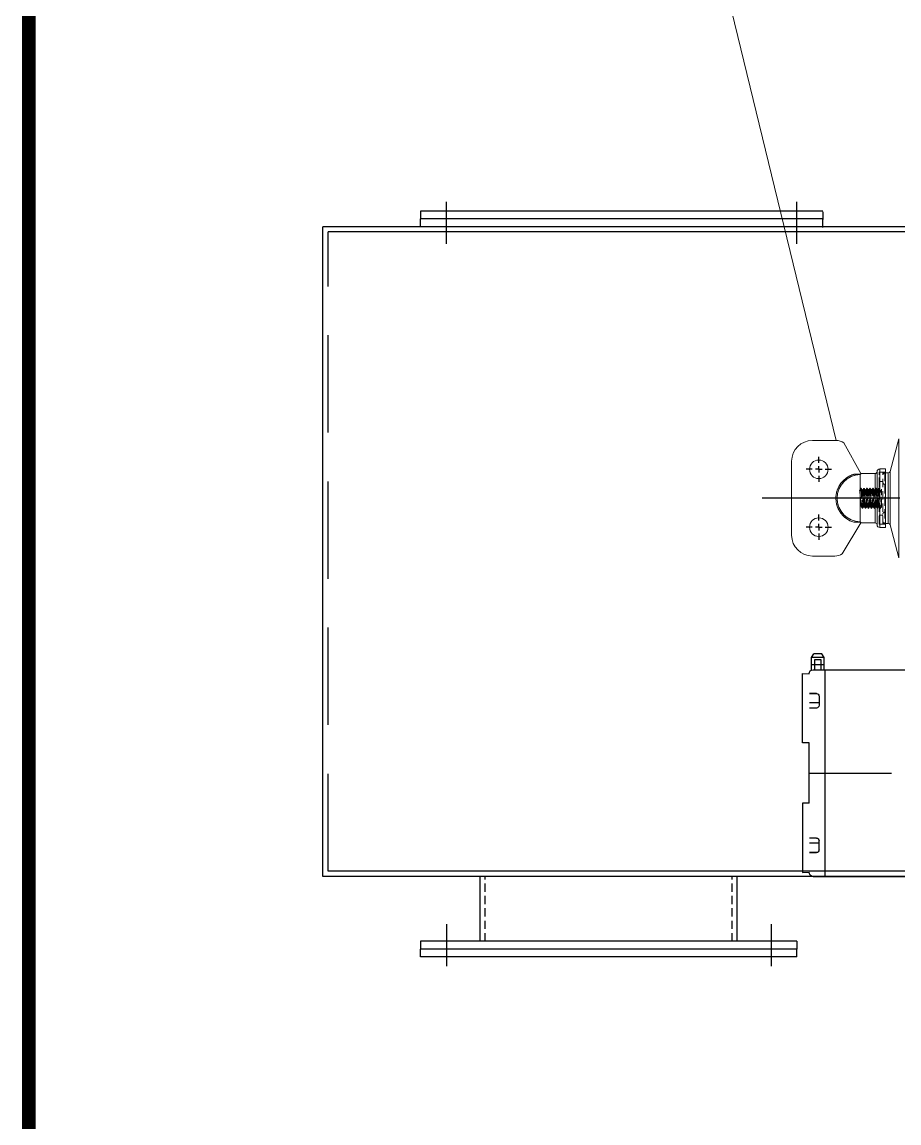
# Model space of a CAD drawing. Header units: millimetres. Extents: x 8981 to 59433, y 5244 to 14154.
# Drawn here: x 9755 to 10431, y 11207 to 12054 of the extents above; entities that cross this region are included whole.
import ezdxf

# ---------------------------------------------------------------- set-up
doc = ezdxf.new("R2010")
doc.units = ezdxf.units.MM
for name, pattern in [('CENTERX2', [101.6, 63.5, -12.7, 12.7, -12.7]), ('DASHED', [19.05, 12.7, -6.35]), ('F', [0.75, 0.5, -0.25]), ('HIDDEN', [9.525, 6.35, -3.175])]:
    doc.linetypes.add(name, pattern=pattern)
for name, color, linetype in [('04', 2, 'Continuous'), ('1', 4, 'Continuous'), ('2虚线层', 6, 'DASHED'), ('3', 6, 'HIDDEN'), ('3中心线层', 1, 'CENTERX2'), ('4标注层', 3, 'Continuous'), ('6细线层', 4, 'Continuous')]:
    doc.layers.add(name, color=color, linetype=linetype)
doc.layers.add('1实线层', color=7, linetype='Continuous', lineweight=30)
doc.layers.add('铁心', color=3, linetype='Continuous', lineweight=0)

# ---------------------------------------------------------------- blocks, each defined once
blk = doc.blocks.new('SW_CENTERMARKSYMBOL_2')
at = {"layer": '4标注层', "color": 0}
for p, q in [((0, 3), (0, 5.79)), ((-3, 0), (-5.79, 0)), ((0, 0), (-1.5, 0)), ((0, 0), (0, 1.5)), ((0, 0), (0, -1.5)), ((0, 0), (1.5, 0)), ((3, 0), (5.79, 0)), ((0, -3), (0, -5.79))]:
    blk.add_line(p, q, dxfattribs=at)
blk = doc.blocks.new('SW_CENTERMARKSYMBOL_3')
at = {"layer": '4标注层', "color": 0}
for p, q in [((0, 3), (0, 5.79)), ((-3, 0), (-5.79, 0)), ((0, 0), (-1.5, 0)), ((0, 0), (0, 1.5)), ((0, 0), (0, -1.5)), ((0, 0), (1.5, 0)), ((3, 0), (5.79, 0)), ((0, -3), (0, -5.79))]:
    blk.add_line(p, q, dxfattribs=at)
blk = doc.blocks.new('BD-10-630')
at = {"color": 7, "linetype": 'Continuous', "lineweight": 15}
for p, q in [((-28.5, 266.09), (28.5, 266.09)), ((-44.5, 232.81), (-44.5, 250.09)), ((44.5, 250.09), (44.5, 231.79)), ((-19, 212.79), (-42.73, 227.12)), ((42.65, 225.99), (19, 212.79)), ((-19, 201.79), (-19, 212.79)), ((-18.4, 212.79), (-19, 212.79)), ((-18.4, 218.23), (-18.4, 212.79)), ((-18.2, 213.42), (18.2, 213.42)), ((18.4, 212.79), (18.4, 218.23)), ((19, 212.79), (18.4, 212.79)), ((19, 212.79), (19, 201.79)), ((5.93, 209.25), (5.95, 209.25)), ((5.93, 206.96), (5.95, 206.95)), ((5.93, 204.65), (5.95, 204.65)), ((5.94, 211.55), (5.95, 211.55)), ((-22.5, 193.79), (-22.5, 198.29)), ((-20.5, 200.29), (0, 200.29)), ((0, 200.29), (20.5, 200.29)), ((5.93, 202.35), (5.95, 202.35)), ((22.5, 198.29), (22.5, 193.79)), ((-45.78, 183.44), (-20.54, 190.2)), ((-22.5, 193.79), (0, 193.79)), ((-19.43, 191.65), (-19.43, 193.79)), ((0, 193.79), (22.5, 193.79)), ((19.43, 193.79), (19.43, 191.65)), ((20.54, 190.2), (45.78, 183.44))]:
    blk.add_line(p, q, dxfattribs=at)
at = {"color": 7, "linetype": 'HIDDEN', "lineweight": 0}
for p, q in [((-6.75, 208.79), (0, 212.84)), ((-5.97, 210.45), (-5.97, 212.67)), ((-5.95, 213.24), (-5.75, 213.44)), ((-5.95, 213.24), (5.95, 213.24)), ((-5.95, 203.49), (-5.95, 213.24)), ((5.75, 213.44), (-5.75, 213.44)), ((0, 212.84), (6.75, 208.79)), ((7.56, 212.81), (5.72, 213.92)), ((5.95, 213.81), (5.72, 213.92)), ((5.72, 213.92), (5.72, 211.7)), ((5.72, 211.7), (7.56, 212.81)), ((5.75, 213.44), (5.95, 213.24)), ((5.95, 213.24), (5.95, 196.84)), ((5.97, 213.81), (5.97, 211.59)), ((7.62, 212.79), (7.56, 212.81)), ((-7.78, 206.92), (-7.89, 206.95)), ((-6.75, 208.79), (0, 208.79)), ((-6.75, 198.79), (-6.75, 208.79)), ((-5.97, 208.15), (-5.97, 210.36)), ((-5.97, 205.85), (-5.97, 208.06)), ((-5.97, 203.55), (-5.97, 205.77)), ((-5.97, 201.25), (-5.97, 203.46)), ((-5.95, 196.84), (-5.95, 203.49)), ((0, 208.79), (6.75, 208.79)), ((5.96, 211.59), (5.72, 211.7)), ((5.97, 211.52), (5.97, 209.3)), ((5.97, 209.21), (5.97, 207)), ((5.97, 206.91), (5.97, 204.7)), ((5.97, 204.61), (5.97, 202.4)), ((6.75, 208.79), (6.75, 198.79)), ((22.5, 198.29), (-22.5, 198.29)), ((-20, 198.79), (0, 198.79)), ((-20, 198.79), (20, 198.79)), ((-20, 193.79), (-20, 198.79)), ((-20, 195.79), (-20, 198.79)), ((-20, 195.79), (20, 195.79)), ((19, 201.79), (-19, 201.79)), ((-13, 195.79), (-13, 198.79)), ((-7.1, 196.84), (7.1, 196.84)), ((-5.97, 198.95), (-5.97, 201.16)), ((-5.9, 196.84), (-5.9, 198.92)), ((0, 198.79), (20, 198.79)), ((5.97, 202.31), (5.97, 200.1)), ((5.97, 200.02), (5.97, 197.8)), ((7.89, 201.21), (7.8, 201.23)), ((13, 198.79), (13, 195.79)), ((20, 198.79), (20, 193.79)), ((20, 198.79), (20, 195.79)), ((0, 190.2), (-20.54, 190.2)), ((-19.43, 193.79), (-19.43, 194.29)), ((19.43, 194.29), (-19.43, 194.29)), ((0, 191.65), (-19.43, 191.65)), ((10.67, 194.29), (-10.67, 194.29)), ((19.43, 194.29), (19.43, 193.79)), ((0, 183.44), (-45.78, 183.44))]:
    blk.add_line(p, q, dxfattribs=at)
at = {"color": 8, "linetype": 'Continuous', "lineweight": 15}
for p, q in [((-22.5, 198.29), (0, 198.29)), ((-19, 201.79), (0, 201.79)), ((0, 201.79), (19, 201.79)), ((0, 198.29), (22.5, 198.29)), ((-20.54, 190.2), (20.54, 190.2)), ((-19.43, 191.65), (19.43, 191.65)), ((-45.78, 183.44), (45.78, 183.44))]:
    blk.add_line(p, q, dxfattribs=at)
at = {"color": 7, "linetype": 'HIDDEN', "lineweight": 0, "flags": 128}
for points in [[(-5.9, 198.92), (-6.96, 198.3), (-7.79, 197.81)], [(-7.79, 197.81), (-6.86, 197.27), (-6.13, 196.84)]]:
    blk.add_lwpolyline(points, dxfattribs=at)
at = {"color": 7, "linetype": 'Continuous', "lineweight": 15}
for centre in [(-22.25, 245.19), (22.25, 245.19)]:
    blk.add_circle(centre, 7.15, dxfattribs=at)
for centre, radius, start, end in [((-28.5, 250.09), 16, 90, 180), ((28.5, 250.09), 16, 0, 90), ((-34.5, 232.81), 10, 180, 214.64715), ((0, 212.86), 19.16, 16.27175, 163.72825), ((0, 212.86), 18.21, 1.77266, 178.22734), ((34.5, 231.79), 10, 324.53809, 0), ((-20.5, 198.29), 2, 90, 180), ((-20.5, 201.79), 1.5, 270, 0), ((20.5, 201.79), 1.5, 180, 270), ((20.5, 198.29), 2, 0, 90), ((-20.93, 191.65), 1.5, 285, 0), ((20.93, 191.65), 1.5, 180, 255)]:
    blk.add_arc(centre, radius, start, end, dxfattribs=at)
at = {"color": 7, "linetype": 'HIDDEN', "lineweight": 0}
for centre, radius, start, end in [((0, 212.86), 19.16, 16.27175, 163.72825), ((0, 212.86), 18.21, 1.77266, 178.22734), ((-17.93, 194.29), 1.5, 90, 180), ((-12.17, 194.29), 1.5, 0, 90), ((12.17, 194.29), 1.5, 90, 180), ((17.93, 194.29), 1.5, 0, 90)]:
    blk.add_arc(centre, radius, start, end, dxfattribs=at)
at = {"color": 7, "linetype": 'Continuous', "lineweight": 15}
for points, knots in [([(-18.4, 218.23), (-18.39, 217.56), (-18.38, 216.57), (-18.33, 215.39), (-18.3, 214.72), (-18.28, 214.28), (-18.26, 213.98), (-18.24, 213.79), (-18.23, 213.66), (-18.23, 213.57), (-18.22, 213.51), (-18.21, 213.47), (-18.21, 213.45), (-18.2, 213.43), (-18.2, 213.42), (-18.2, 213.42), (-18.2, 213.42)], [0, 0, 0, 0, 0.409362, 0.604227, 0.7354, 0.823184, 0.881762, 0.920815, 0.946877, 0.964324, 0.976069, 0.98405, 0.991713, 0.995035, 0.998395, 1, 1, 1, 1]), ([(18.2, 213.42), (18.2, 213.42), (18.2, 213.42), (18.21, 213.44), (18.22, 213.49), (18.24, 213.75), (18.31, 214.77), (18.38, 216.31), (18.39, 217.67), (18.4, 218.23)], [0, 0, 0, 0, 0.002449, 0.005537, 0.013164, 0.044256, 0.167412, 0.65957, 1, 1, 1, 1])]:
    blk.add_open_spline(points, degree=3, knots=knots, dxfattribs=at)
at = {"color": 7, "linetype": 'HIDDEN', "lineweight": 0}
for points, knots in [([(-7.87, 211.58), (-7.54, 211.77), (-6.9, 212.14), (-6.26, 212.51), (-5.94, 212.7)], [0, 0, 0, 0, 0.500226, 1, 1, 1, 1]), ([(-7.77, 211.58), (-7.75, 211.6), (-7.72, 211.66), (-6.81, 211.76), (-5.17, 211.87), (-2.97, 211.99), (-0.47, 212.11), (2.07, 212.23), (4.41, 212.34), (6.28, 212.46), (7.52, 212.57), (7.71, 212.64), (7.8, 212.67)], [0, 0, 0, 0, 0.051936, 0.159783, 0.266615, 0.374509, 0.481301, 0.589232, 0.695991, 0.803952, 0.910686, 1, 1, 1, 1]), ([(5.88, 211.58), (5.71, 211.62), (5.38, 211.69), (4.17, 211.81), (2.58, 211.93), (0.72, 212.04), (-1.21, 212.16), (-3.02, 212.28), (-4.53, 212.4), (-5.54, 212.51), (-6.01, 212.6), (-5.92, 212.65), (-5.9, 212.66)], [0, 0, 0, 0, 0.107905, 0.215444, 0.323432, 0.430894, 0.53896, 0.646351, 0.754485, 0.861814, 0.97001, 1, 1, 1, 1]), ([(-5.86, 212.7), (-5.86, 212.72), (-5.83, 212.77), (-5.15, 212.87), (-3.91, 212.98), (-2.25, 213.1), (-0.36, 213.22), (1.56, 213.34), (3.34, 213.45), (4.74, 213.57), (5.67, 213.68), (5.81, 213.75), (5.88, 213.78)], [0, 0, 0, 0, 0.044536, 0.154013, 0.262455, 0.371978, 0.48038, 0.589941, 0.698309, 0.807901, 0.916244, 1, 1, 1, 1]), ([(5.93, 213.78), (6.25, 213.59), (6.89, 213.22), (7.52, 212.85), (7.83, 212.66)], [0, 0, 0, 0, 0.499958, 1, 1, 1, 1]), ([(7.86, 212.67), (7.54, 212.49), (6.9, 212.12), (6.25, 211.74), (5.93, 211.56)], [0, 0, 0, 0, 0.500199, 1, 1, 1, 1]), ([(7.78, 210.43), (7.79, 210.44), (7.81, 210.49), (7.04, 210.58), (5.53, 210.7), (3.41, 210.82), (0.95, 210.93), (-1.6, 211.05), (-3.99, 211.17), (-6, 211.29), (-7.3, 211.4), (-7.92, 211.49), (-7.85, 211.53), (-7.85, 211.53)], [0, 0, 0, 0, 0.03215, 0.139325, 0.246138, 0.353396, 0.460132, 0.567466, 0.674133, 0.781535, 0.88814, 0.995602, 1, 1, 1, 1]), ([(-5.93, 210.41), (-6.26, 210.59), (-6.9, 210.97), (-7.54, 211.34), (-7.87, 211.53)], [0, 0, 0, 0, 0.499752, 1, 1, 1, 1]), ([(-5.94, 208.11), (-6.26, 208.3), (-6.9, 208.67), (-7.54, 209.04), (-7.87, 209.23)], [0, 0, 0, 0, 0.4998, 1, 1, 1, 1]), ([(-7.76, 202.33), (-7.82, 202.34), (-7.98, 202.4), (-7.38, 202.5), (-6.08, 202.62), (-4.11, 202.73), (-1.73, 202.85), (0.82, 202.97), (3.29, 203.09), (5.44, 203.2), (6.98, 203.32), (7.78, 203.41), (7.77, 203.46), (7.77, 203.47)], [0, 0, 0, 0, 0.047981, 0.149563, 0.25204, 0.353672, 0.456093, 0.557782, 0.66014, 0.761894, 0.864182, 0.966007, 1, 1, 1, 1]), ([(-7.86, 209.28), (-7.54, 209.47), (-6.9, 209.84), (-6.26, 210.22), (-5.93, 210.4)], [0, 0, 0, 0, 0.50024, 1, 1, 1, 1]), ([(-7.77, 209.23), (-7.82, 209.25), (-7.95, 209.31), (-7.26, 209.41), (-5.87, 209.53), (-3.84, 209.65), (-1.43, 209.76), (1.13, 209.88), (3.57, 210), (5.66, 210.12), (7.12, 210.23), (7.84, 210.32), (7.8, 210.37), (7.79, 210.38)], [0, 0, 0, 0, 0.059495, 0.161074, 0.26315, 0.364802, 0.466799, 0.568531, 0.670441, 0.77226, 0.874079, 0.975989, 1, 1, 1, 1]), ([(-7.86, 206.99), (-7.54, 207.17), (-6.89, 207.55), (-6.25, 207.92), (-5.93, 208.11)], [0, 0, 0, 0, 0.50024, 1, 1, 1, 1]), ([(-5.93, 205.81), (-6.25, 205.99), (-6.89, 206.36), (-7.54, 206.74), (-7.86, 206.92)], [0, 0, 0, 0, 0.499803, 1, 1, 1, 1]), ([(-7.86, 204.69), (-7.53, 204.87), (-6.89, 205.25), (-6.25, 205.62), (-5.93, 205.81)], [0, 0, 0, 0, 0.500217, 1, 1, 1, 1]), ([(-5.93, 203.5), (-6.25, 203.69), (-6.89, 204.06), (-7.54, 204.44), (-7.86, 204.62)], [0, 0, 0, 0, 0.499753, 1, 1, 1, 1]), ([(-7.86, 202.38), (-7.54, 202.57), (-6.9, 202.94), (-6.25, 203.32), (-5.93, 203.5)], [0, 0, 0, 0, 0.500193, 1, 1, 1, 1]), ([(7.81, 203.54), (7.81, 203.54), (7.86, 203.59), (7.17, 203.67), (5.76, 203.79), (3.69, 203.9), (1.26, 204.02), (-1.3, 204.14), (-3.72, 204.26), (-5.78, 204.37), (-7.18, 204.49), (-7.86, 204.57), (-7.82, 204.62), (-7.81, 204.62)], [0, 0, 0, 0, 0.015449, 0.123105, 0.230994, 0.338739, 0.446532, 0.554374, 0.662073, 0.770008, 0.877622, 0.985642, 1, 1, 1, 1]), ([(-7.78, 206.99), (-7.72, 207.01), (-7.58, 207.08), (-6.46, 207.19), (-4.66, 207.3), (-2.36, 207.42), (0.18, 207.54), (2.69, 207.66), (4.94, 207.77), (6.65, 207.89), (7.66, 207.99), (7.73, 208.05), (7.76, 208.07)], [0, 0, 0, 0, 0.075524, 0.183813, 0.2908, 0.399082, 0.506079, 0.614347, 0.721362, 0.829607, 0.936647, 1, 1, 1, 1]), ([(-7.77, 204.69), (-7.77, 204.7), (-7.77, 204.75), (-6.96, 204.84), (-5.41, 204.96), (-3.26, 205.08), (-0.79, 205.19), (1.77, 205.31), (4.14, 205.43), (6.1, 205.55), (7.4, 205.66), (7.98, 205.76), (7.81, 205.82), (7.76, 205.84)], [0, 0, 0, 0, 0.0326322, 0.1348275, 0.2364209, 0.3386829, 0.4402155, 0.542537, 0.6440158, 0.7463895, 0.8478214, 0.9502401, 1, 1, 1, 1]), ([(7.88, 208.12), (7.76, 208.16), (7.51, 208.24), (6.17, 208.36), (4.25, 208.47), (1.9, 208.59), (-0.66, 208.71), (-3.14, 208.83), (-5.29, 208.94), (-6.96, 209.06), (-7.47, 209.14), (-7.72, 209.18)], [0, 0, 0, 0, 0.110584, 0.22231, 0.332935, 0.444614, 0.555289, 0.666912, 0.777644, 0.889204, 1, 1, 1, 1]), ([(7.64, 205.9), (7.35, 205.94), (6.78, 206.02), (5.02, 206.13), (2.82, 206.25), (0.3, 206.36), (-2.23, 206.48), (-4.56, 206.6), (-6.33, 206.72), (-7.33, 206.79), (-7.47, 206.84), (-7.47, 206.84)], [0, 0, 0, 0, 0.125245, 0.249149, 0.374431, 0.498303, 0.623613, 0.747463, 0.872792, 0.996628, 1, 1, 1, 1]), ([(5.78, 207.01), (5.56, 207.05), (5.13, 207.12), (3.8, 207.24), (2.13, 207.36), (0.23, 207.47), (-1.69, 207.59), (-3.44, 207.71), (-4.85, 207.83), (-5.7, 207.94), (-6.06, 208.02), (-5.96, 208.06), (-5.96, 208.06)], [0, 0, 0, 0, 0.111352, 0.221508, 0.332892, 0.44302, 0.55443, 0.664537, 0.775964, 0.886059, 0.997495, 1, 1, 1, 1]), ([(-5.93, 198.95), (-5.9, 198.98), (-5.84, 199.05), (-5.02, 199.16), (-3.71, 199.28), (-2.01, 199.4), (-0.1, 199.51), (1.81, 199.63), (3.54, 199.75), (4.91, 199.87), (5.78, 199.98), (6.07, 200.1), (5.73, 200.21), (4.82, 200.34), (3.41, 200.45), (1.66, 200.57), (-0.26, 200.68), (-2.15, 200.8), (-3.83, 200.92), (-5.12, 201.04), (-5.88, 201.15), (-6.05, 201.27), (-5.61, 201.39), (-4.59, 201.51), (-3.11, 201.62), (-1.31, 201.74), (0.62, 201.86), (2.49, 201.98), (4.11, 202.09), (5.3, 202.21), (5.96, 202.33), (6.02, 202.44), (5.46, 202.56), (4.35, 202.68), (2.79, 202.79), (0.95, 202.91), (-0.98, 203.03), (-2.82, 203.15), (-4.36, 203.26), (-5.47, 203.38), (-6.02, 203.5), (-5.96, 203.61), (-5.29, 203.73), (-4.08, 203.85), (-2.47, 203.97), (-0.59, 204.08), (1.34, 204.2), (3.13, 204.32), (4.61, 204.44), (5.62, 204.55), (6.05, 204.67), (5.88, 204.79), (5.1, 204.91), (3.81, 205.02), (2.13, 205.14), (0.23, 205.25), (-1.69, 205.37), (-3.44, 205.49), (-4.84, 205.61), (-5.74, 205.72), (-6.07, 205.84), (-5.78, 205.96), (-4.9, 206.08), (-3.52, 206.19), (-1.79, 206.31), (0.13, 206.43), (2.03, 206.55), (3.73, 206.66), (5.05, 206.78), (5.85, 206.89), (6.06, 207.02), (5.65, 207.13), (4.67, 207.25), (3.22, 207.36), (1.43, 207.48), (-0.5, 207.6), (-2.37, 207.72), (-4.01, 207.83), (-5.24, 207.95), (-5.94, 208.07), (-6.03, 208.19), (-5.51, 208.3), (-4.43, 208.42), (-2.9, 208.54), (-1.08, 208.65), (0.86, 208.77), (2.7, 208.89), (4.27, 209.01), (5.41, 209.12), (6, 209.24), (5.98, 209.36), (5.35, 209.48), (4.18, 209.59), (2.58, 209.71), (0.72, 209.83), (-1.21, 209.94), (-3.02, 210.06), (-4.52, 210.18), (-5.57, 210.29), (-6.04, 210.41), (-5.91, 210.53), (-5.17, 210.65), (-3.91, 210.76), (-2.25, 210.88), (-0.36, 211), (1.56, 211.12), (3.34, 211.23), (4.74, 211.35), (5.67, 211.46), (5.81, 211.53), (5.88, 211.56)], [0, 0, 0, 0, 0.007868, 0.017215, 0.026453, 0.035802, 0.045039, 0.054388, 0.063625, 0.072974, 0.082211, 0.09156, 0.100797, 0.110145, 0.119384, 0.12873, 0.137971, 0.147315, 0.156559, 0.165899, 0.175146, 0.184483, 0.193734, 0.203066, 0.212321, 0.221649, 0.230909, 0.240231, 0.249498, 0.258813, 0.268086, 0.277394, 0.286674, 0.295974, 0.305262, 0.314554, 0.32385, 0.333134, 0.342439, 0.351715, 0.361027, 0.370296, 0.379615, 0.388878, 0.398203, 0.407461, 0.416791, 0.426044, 0.435379, 0.444627, 0.453966, 0.463211, 0.472553, 0.481795, 0.491141, 0.50038, 0.509728, 0.518966, 0.528314, 0.537551, 0.546901, 0.556137, 0.565487, 0.574723, 0.584072, 0.59331, 0.602658, 0.611897, 0.621242, 0.630484, 0.639827, 0.649071, 0.658411, 0.667659, 0.676995, 0.686246, 0.695578, 0.704834, 0.71416, 0.723422, 0.732742, 0.74201, 0.751324, 0.760598, 0.769905, 0.779187, 0.788485, 0.797775, 0.807065, 0.816363, 0.825645, 0.834951, 0.844226, 0.85354, 0.862808, 0.872128, 0.88139, 0.890716, 0.899972, 0.909303, 0.918555, 0.927891, 0.937139, 0.946479, 0.955723, 0.965066, 0.974307, 0.983653, 0.992892, 1, 1, 1, 1]), ([(-5.91, 203.46), (-5.93, 203.47), (-6.02, 203.52), (-5.57, 203.61), (-4.6, 203.73), (-3.1, 203.84), (-1.31, 203.96), (0.62, 204.08), (2.49, 204.19), (4.11, 204.31), (5.29, 204.43), (5.92, 204.53), (5.9, 204.59), (5.89, 204.61)], [0, 0, 0, 0, 0.023268, 0.124659, 0.226947, 0.328389, 0.430621, 0.53212, 0.634288, 0.735852, 0.83795, 0.939585, 1, 1, 1, 1]), ([(-5.9, 210.36), (-5.91, 210.38), (-5.99, 210.43), (-5.49, 210.52), (-4.44, 210.64), (-2.9, 210.76), (-1.08, 210.87), (0.86, 210.99), (2.7, 211.11), (4.28, 211.23), (5.39, 211.34), (5.95, 211.44), (5.91, 211.49), (5.89, 211.51)], [0, 0, 0, 0, 0.035568, 0.137505, 0.239943, 0.341954, 0.444312, 0.546403, 0.648674, 0.750853, 0.853031, 0.955302, 1, 1, 1, 1]), ([(5.91, 204.65), (5.91, 204.66), (5.94, 204.7), (5.42, 204.78), (4.36, 204.9), (2.79, 205.01), (0.95, 205.13), (-0.98, 205.25), (-2.81, 205.37), (-4.37, 205.48), (-5.45, 205.6), (-5.98, 205.69), (-5.91, 205.75), (-5.89, 205.76)], [0, 0, 0, 0, 0.007189, 0.112645, 0.21833, 0.323874, 0.429465, 0.535104, 0.640602, 0.746333, 0.851747, 0.957561, 1, 1, 1, 1]), ([(-5.87, 205.81), (-5.87, 205.81), (-5.87, 205.86), (-5.26, 205.95), (-4.09, 206.07), (-2.46, 206.19), (-0.59, 206.3), (1.34, 206.42), (3.13, 206.54), (4.62, 206.66), (5.59, 206.77), (6.02, 206.86), (5.93, 206.91), (5.91, 206.91)], [0, 0, 0, 0, 0.025828, 0.131815, 0.237177, 0.343234, 0.448531, 0.55465, 0.659892, 0.766065, 0.871259, 0.977478, 1, 1, 1, 1]), ([(-5.86, 208.1), (-5.82, 208.13), (-5.72, 208.19), (-4.88, 208.3), (-3.52, 208.41), (-1.78, 208.53), (0.13, 208.64), (2.03, 208.77), (3.73, 208.88), (5.04, 209), (5.85, 209.11), (5.9, 209.18), (5.93, 209.22)], [0, 0, 0, 0, 0.066179, 0.172341, 0.277223, 0.383378, 0.48827, 0.594411, 0.699321, 0.80544, 0.910374, 1, 1, 1, 1]), ([(5.95, 209.24), (5.86, 209.27), (5.67, 209.35), (4.67, 209.47), (3.22, 209.58), (1.43, 209.7), (-0.5, 209.82), (-2.37, 209.94), (-4, 210.05), (-5.27, 210.17), (-5.65, 210.25), (-5.84, 210.29)], [0, 0, 0, 0, 0.107666, 0.219759, 0.330746, 0.442793, 0.553829, 0.66582, 0.776914, 0.888841, 1, 1, 1, 1]), ([(5.64, 202.43), (5.37, 202.47), (4.85, 202.55), (3.41, 202.67), (1.67, 202.79), (-0.26, 202.9), (-2.15, 203.02), (-3.82, 203.14), (-5.14, 203.26), (-5.57, 203.33), (-5.78, 203.37)], [0, 0, 0, 0, 0.1257327, 0.2499952, 0.375704, 0.4999937, 0.6256698, 0.7499954, 0.8756298, 1, 1, 1, 1]), ([(7.86, 208.08), (7.5, 207.87), (6.86, 207.49), (6.22, 207.12), (5.93, 206.96)], [0, 0, 0, 0, 0.562449, 1, 1, 1, 1]), ([(7.86, 205.77), (7.54, 205.59), (6.89, 205.21), (6.25, 204.84), (5.93, 204.65)], [0, 0, 0, 0, 0.500224, 1, 1, 1, 1]), ([(7.86, 203.48), (7.54, 203.29), (6.9, 202.92), (6.25, 202.54), (5.93, 202.36)], [0, 0, 0, 0, 0.500258, 1, 1, 1, 1]), ([(7.87, 210.38), (7.54, 210.19), (6.9, 209.82), (6.26, 209.45), (5.94, 209.26)], [0, 0, 0, 0, 0.500231, 1, 1, 1, 1]), ([(5.95, 211.55), (6.26, 211.36), (6.9, 210.99), (7.54, 210.62), (7.87, 210.43)], [0, 0, 0, 0, 0.497202, 1, 1, 1, 1]), ([(5.95, 209.25), (6.26, 209.06), (6.9, 208.69), (7.54, 208.32), (7.86, 208.13)], [0, 0, 0, 0, 0.495935, 1, 1, 1, 1]), ([(5.95, 206.95), (6.26, 206.76), (6.9, 206.39), (7.54, 206.02), (7.86, 205.84)], [0, 0, 0, 0, 0.494909, 1, 1, 1, 1]), ([(5.95, 204.65), (6.26, 204.46), (6.9, 204.09), (7.54, 203.72), (7.86, 203.54)], [0, 0, 0, 0, 0.495499, 1, 1, 1, 1]), ([(7.71, 198.98), (7.45, 199.02), (6.95, 199.1), (5.26, 199.22), (3.11, 199.34), (0.62, 199.45), (-1.93, 199.57), (-4.29, 199.68), (-6.19, 199.8), (-7.53, 199.92), (-7.76, 200), (-7.88, 200.04)], [0, 0, 0, 0, 0.111482, 0.222074, 0.333614, 0.444154, 0.555745, 0.66624, 0.777874, 0.888331, 1, 1, 1, 1]), ([(-7.87, 200.08), (-7.54, 200.27), (-6.9, 200.64), (-6.26, 201.01), (-5.94, 201.2)], [0, 0, 0, 0, 0.500222, 1, 1, 1, 1]), ([(-5.94, 198.91), (-6.26, 199.1), (-6.9, 199.47), (-7.54, 199.84), (-7.87, 200.03)], [0, 0, 0, 0, 0.499794, 1, 1, 1, 1]), ([(-5.93, 201.21), (-6.26, 201.39), (-6.9, 201.77), (-7.54, 202.14), (-7.86, 202.33)], [0, 0, 0, 0, 0.499752, 1, 1, 1, 1]), ([(-7.79, 197.81), (-7.59, 197.85), (-7.18, 197.93), (-5.62, 198.04), (-3.54, 198.16), (-1.09, 198.28), (1.46, 198.4), (3.87, 198.51), (5.89, 198.63), (7.28, 198.75), (7.95, 198.85), (7.82, 198.91), (7.77, 198.93)], [0, 0, 0, 0, 0.104522, 0.208952, 0.313566, 0.41791, 0.522609, 0.626875, 0.731652, 0.835846, 0.940694, 1, 1, 1, 1]), ([(-7.77, 200.08), (-7.74, 200.11), (-7.66, 200.17), (-6.63, 200.27), (-4.91, 200.39), (-2.66, 200.51), (-0.14, 200.62), (2.39, 200.74), (4.69, 200.86), (6.48, 200.98), (7.6, 201.08), (7.73, 201.15), (7.79, 201.18)], [0, 0, 0, 0, 0.065464, 0.173115, 0.279521, 0.38719, 0.493582, 0.601262, 0.707647, 0.81533, 0.921716, 1, 1, 1, 1]), ([(7.49, 201.32), (7.48, 201.32), (7.33, 201.36), (6.32, 201.45), (4.53, 201.56), (2.2, 201.68), (-0.34, 201.79), (-2.85, 201.91), (-5.06, 202.03), (-6.8, 202.15), (-7.36, 202.22), (-7.65, 202.26)], [0, 0, 0, 0, 0.009076, 0.133665, 0.256802, 0.381367, 0.504531, 0.629065, 0.752264, 0.876756, 1, 1, 1, 1]), ([(5.83, 200.09), (5.64, 200.13), (5.25, 200.21), (3.98, 200.32), (2.35, 200.44), (0.47, 200.56), (-1.46, 200.68), (-3.24, 200.79), (-4.7, 200.91), (-5.63, 201.03), (-6.04, 201.11), (-5.94, 201.16), (-5.93, 201.16)], [0, 0, 0, 0, 0.109715, 0.218551, 0.328324, 0.437109, 0.546932, 0.655671, 0.765537, 0.87424, 0.98414, 1, 1, 1, 1]), ([(5.83, 197.87), (5.64, 197.91), (5.25, 197.99), (3.98, 198.11), (2.35, 198.23), (0.47, 198.34), (-1.46, 198.46), (-3.24, 198.57), (-4.68, 198.69), (-5.68, 198.81), (-5.86, 198.89), (-5.95, 198.92)], [0, 0, 0, 0, 0.111915, 0.222935, 0.334909, 0.445876, 0.557902, 0.668822, 0.780891, 0.891774, 1, 1, 1, 1]), ([(-5.9, 198.92), (-5.74, 198.96), (-5.43, 199.04), (-4.25, 199.15), (-2.68, 199.27), (-0.83, 199.39), (1.11, 199.51), (2.93, 199.62), (4.46, 199.74), (5.5, 199.86), (5.99, 199.95), (5.92, 200), (5.9, 200.01)], [0, 0, 0, 0, 0.107119, 0.214144, 0.321358, 0.428294, 0.535596, 0.642452, 0.749833, 0.856616, 0.96407, 1, 1, 1, 1]), ([(-5.86, 201.2), (-5.84, 201.22), (-5.78, 201.28), (-5.01, 201.38), (-3.71, 201.5), (-2.01, 201.62), (-0.1, 201.73), (1.81, 201.85), (3.54, 201.96), (4.92, 202.09), (5.76, 202.2), (6.07, 202.29), (5.91, 202.34), (5.88, 202.35)], [0, 0, 0, 0, 0.0549568, 0.1574277, 0.2587097, 0.3611981, 0.4624669, 0.5649654, 0.6662279, 0.7687293, 0.8699926, 0.9724893, 1, 1, 1, 1]), ([(-5.15, 196.84), (-4.85, 196.87), (-4.18, 196.94), (-2.67, 197.05), (-0.83, 197.17), (1.11, 197.29), (2.93, 197.4), (4.46, 197.52), (5.5, 197.64), (5.99, 197.73), (5.92, 197.78), (5.9, 197.8)], [0, 0, 0, 0, 0.100746, 0.223393, 0.345723, 0.46847, 0.590708, 0.713547, 0.8357, 0.958622, 1, 1, 1, 1]), ([(7.86, 198.88), (7.54, 198.69), (6.89, 198.31), (6.25, 197.94), (5.93, 197.76)], [0, 0, 0, 0, 0.507493, 1, 1, 1, 1]), ([(7.87, 201.18), (7.54, 200.99), (6.9, 200.62), (6.26, 200.25), (5.94, 200.06)], [0, 0, 0, 0, 0.500233, 1, 1, 1, 1]), ([(5.94, 200.05), (6.26, 199.86), (6.9, 199.49), (7.54, 199.12), (7.87, 198.93)], [0, 0, 0, 0, 0.499772, 1, 1, 1, 1]), ([(5.95, 202.35), (6.26, 202.16), (6.9, 201.79), (7.54, 201.42), (7.86, 201.23)], [0, 0, 0, 0, 0.496917, 1, 1, 1, 1])]:
    blk.add_open_spline(points, degree=3, knots=knots, dxfattribs=at)
at = {"layer": '3中心线层', "ltscale": 2}
blk.add_line((0, -20.34), (0, 288.72), dxfattribs=at)
at = {"layer": '4标注层', "xscale": -1.666666666666666, "yscale": 1.666666666666667, "zscale": 1.666666666666667, "rotation": 90.0000000000131}
for name, p in [('SW_CENTERMARKSYMBOL_2', (-22.25, 245.19)), ('SW_CENTERMARKSYMBOL_3', (22.25, 245.19))]:
    blk.add_blockref(name, p, dxfattribs=at)
blk = doc.blocks.new('G$CE91B29D6')
at = {"layer": '3中心线层'}
blk.add_line((383.04, 0), (-78.59, 0), dxfattribs=at)
at = {"layer": '6细线层'}
for p, q in [((371.41, 88.89), (373.18, 91.84)), ((371.41, 79.51), (371.41, 88.89)), ((371.41, 88.89), (381.16, 88.89)), ((373.18, 91.84), (379.45, 91.84)), ((373.66, 79.51), (373.66, 87.17)), ((373.66, 87.17), (378.85, 87.17)), ((378.85, 87.17), (378.85, 79.51)), ((381.16, 88.89), (379.45, 91.84)), ((381.16, 79.51), (381.16, 88.89)), ((379.84, 79.51), (169.61, 79.51)), ((370.64, -79.51), (370.64, 79.51)), ((371.41, 83.31), (381.16, 83.31)), ((388.14, 76.56), (383.04, 76.31)), ((388.14, 23.3), (388.14, 76.56)), ((377.45, 61.22), (382.83, 61.22)), ((382.83, 61.22), (377.45, 61.22)), ((377.45, 61.22), (382.83, 61.22)), ((375.31, 59.08), (375.31, 52.15)), ((375.31, 53.94), (382.83, 53.94)), ((377.45, 50.02), (382.83, 50.02)), ((383.04, 23.3), (388.14, 23.3)), ((383.04, -23.3), (383.04, 23.3)), ((383.04, -23.3), (388.14, -23.3)), ((388.14, -23.3), (388.14, -76.56)), ((377.45, -50.02), (382.83, -50.02)), ((375.31, -59.08), (375.31, -52.15)), ((375.31, -53.94), (382.83, -53.94)), ((377.45, -61.22), (382.83, -61.22)), ((382.83, -61.22), (377.45, -61.22)), ((377.45, -61.22), (382.83, -61.22)), ((379.84, -79.51), (169.61, -79.51)), ((388.14, -76.56), (383.04, -76.31))]:
    blk.add_line(p, q, dxfattribs=at)
for centre, radius, start, end in [((379.84, 76.31), 3.2, 0, 90), ((377.45, 59.08), 2.13, 90, 180), ((377.45, 52.15), 2.13, 180, 270), ((377.45, -52.15), 2.13, 90, 180), ((377.45, -59.08), 2.13, 180, 270), ((379.84, -76.31), 3.2, 270, 0)]:
    blk.add_arc(centre, radius, start, end, dxfattribs=at)

msp = doc.modelspace()

# ---------------------------------------------------------------- linework, layer by layer
for p, q in [((10082.088, 11359.928), (10082.088, 11327.74)), ((10332.088, 11359.928), (10332.088, 11327.74))]:
    msp.add_line(p, q)
at = {"layer": '04', "ltscale": 150}
for p, q in [((10607.567, 11892.835), (9991.067, 11892.835)), ((10607.567, 11400.838), (9991.067, 11400.838))]:
    msp.add_line(p, q, dxfattribs=at)
at = {"layer": '04', "color": 2, "linetype": 'F', "ltscale": 150}
msp.add_line((9991.067, 11400.838), (9991.067, 11892.835), dxfattribs=at)
at = {"layer": '1'}
for p, q in [((10372.088, 11908.835), (10062.088, 11908.835)), ((10062.088, 11908.835), (10062.088, 11902.835)), ((10372.088, 11908.231), (10372.088, 11902.231)), ((10372.088, 11902.835), (10062.088, 11902.835)), ((10062.088, 11896.835), (10062.088, 11902.835)), ((10372.088, 11896.835), (10062.088, 11896.835)), ((10372.088, 11896.231), (10372.088, 11902.231)), ((10108.088, 11346.838), (10108.088, 11396.838)), ((10306.088, 11346.838), (10306.088, 11396.838)), ((10062.088, 11346.838), (10062.088, 11340.838)), ((10352.088, 11346.838), (10062.088, 11346.838)), ((10352.088, 11346.838), (10352.088, 11340.838)), ((10352.088, 11340.838), (10062.088, 11340.838)), ((10062.088, 11334.838), (10062.088, 11340.838)), ((10352.088, 11334.838), (10352.088, 11340.838)), ((10352.088, 11334.838), (10062.088, 11334.838))]:
    msp.add_line(p, q, dxfattribs=at)
at = {"layer": '1', "const_width": 10.5}
msp.add_lwpolyline([(9760.583, 5574.008), (21280.583, 5574.008), (21280.583, 13854.008), (9760.583, 13854.008), (9760.583, 5574.008)], dxfattribs=at)
at = {"layer": '1实线层', "ltscale": 150}
for p, q in [((10607.567, 11896.835), (9987.067, 11896.835)), ((9987.067, 11396.838), (9987.067, 11896.835)), ((10607.567, 11396.838), (9987.067, 11396.838))]:
    msp.add_line(p, q, dxfattribs=at)
at = {"layer": '3'}
for p, q in [((10112.088, 11346.838), (10112.088, 11396.838)), ((10302.088, 11346.838), (10302.088, 11396.838))]:
    msp.add_line(p, q, dxfattribs=at)
at = {"layer": '3中心线层'}
for p, q in [((10082.088, 11883.745), (10082.088, 11915.933)), ((10352.088, 11883.745), (10352.088, 11915.933))]:
    msp.add_line(p, q, dxfattribs=at)
at = {"layer": '铁心'}
msp.add_line((10382.281, 11732.338), (10133.085, 12755.07), dxfattribs=at)

# ---------------------------------------------------------------- block references
at = {"layer": '1实线层', "rotation": 90}
msp.add_blockref('BD-10-630', (10614.067, 11687.838), dxfattribs=at)
at = {"layer": '2虚线层', "ltscale": 2, "xscale": -1}
msp.add_blockref('G$CE91B29D6', (10744.454, 11476.344), dxfattribs=at)

doc.saveas('drawing.dxf')
